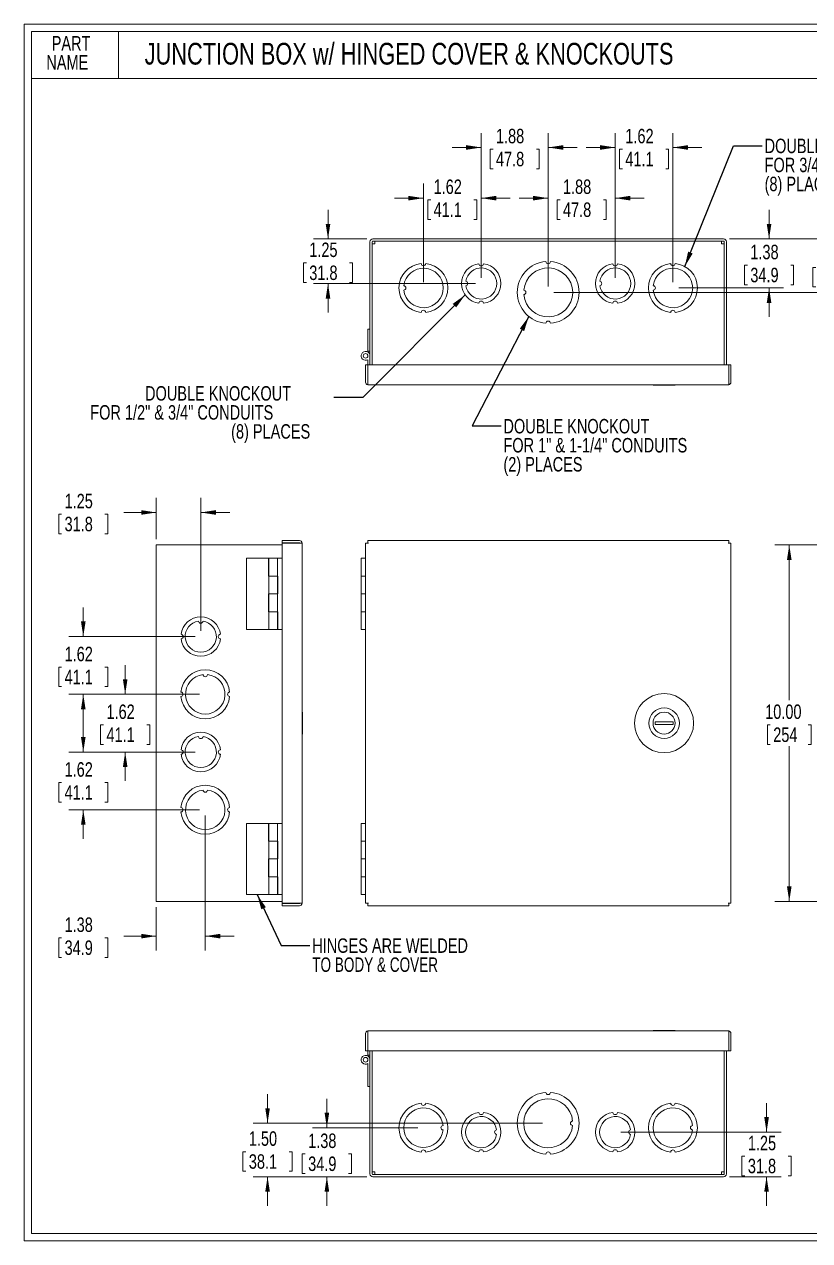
# Model space of a CAD drawing. Header units: inches. Extents: x 0.8 to 54.4, y 0.9 to 35.
# Drawn here: x 0.82 to 22.85, y 0.87 to 34.99 of the extents above; entities that cross this region are included whole.
import ezdxf

# ---------------------------------------------------------------- set-up
doc = ezdxf.new("R2010")
doc.units = ezdxf.units.IN
doc.header["$LTSCALE"] = 3.25
doc.header["$MEASUREMENT"] = 0
doc.styles.add('SLDTEXTSTYLE0', font='TXT', dxfattribs={"width": 0.75})
doc.styles.add('SLDTEXTSTYLE1', font='TXT', dxfattribs={"width": 0.7})
doc.dimstyles.new('SLDDIMSTYLE0', dxfattribs={"dimtxt": 0.40625, "dimasz": 0.4225, "dimexe": 0, "dimexo": 0.0625, "dimgap": 0.101562, "dimtad": 0, "dimtih": 1, "dimtoh": 1, "dimrnd": 1e-09, "dimzin": 12, "dimdsep": 46, "dimtxsty": 'SLDTEXTSTYLE0', "dimsah": 1, "dimcen": 0.09, "dimadec": 0, "dimazin": 0, "dimtfac": 1, "dimtofl": 0, "dimtmove": 0, "dimatfit": 3, "dimfxl": 1, "dimtolj": 1, "dimtzin": 12, "dimarcsym": 0})
doc.dimstyles.new('SLDDIMSTYLE1', dxfattribs={"dimtxt": 0.40625, "dimasz": 0.4225, "dimexe": 0, "dimexo": 0.0625, "dimgap": 0.101562, "dimtad": 0, "dimtih": 1, "dimtoh": 1, "dimrnd": 1e-09, "dimzin": 4, "dimdsep": 46, "dimtxsty": 'SLDTEXTSTYLE0', "dimsah": 1, "dimcen": 0.09, "dimadec": 0, "dimazin": 0, "dimtfac": 1, "dimtofl": 0, "dimtmove": 0, "dimatfit": 3, "dimfxl": 1, "dimtolj": 1, "dimtzin": 12, "dimarcsym": 0})
doc.dimstyles.new('SLDDIMSTYLE2', dxfattribs={"dimtxt": 0, "dimasz": 0.4225, "dimexe": 0, "dimexo": 0.0625, "dimgap": 0, "dimtad": 0, "dimtih": 1, "dimtoh": 1, "dimdec": 0, "dimrnd": 1e-09, "dimzin": 0, "dimdsep": 46, "dimtxsty": 'Standard', "dimsah": 1, "dimcen": 0.09, "dimadec": 0, "dimazin": 0, "dimtfac": 0.4225, "dimtdec": 0, "dimtofl": 0, "dimtmove": 0, "dimatfit": 3, "dimfxl": 1, "dimtolj": 1, "dimtzin": 0, "dimarcsym": 0})
doc.dimstyles.new('SLDDIMSTYLE3', dxfattribs={"dimtxt": 0.40625, "dimasz": 0.4225, "dimexe": 0, "dimexo": 0.0625, "dimgap": 0.101562, "dimtad": 0, "dimtih": 1, "dimtoh": 1, "dimrnd": 1e-09, "dimzin": 4, "dimdsep": 46, "dimtxsty": 'SLDTEXTSTYLE0', "dimsah": 1, "dimcen": 0.09, "dimadec": 0, "dimazin": 0, "dimtfac": 1, "dimtofl": 0, "dimtmove": 0, "dimatfit": 3, "dimfxl": 1, "dimtolj": 1, "dimtzin": 12, "dimarcsym": 0})

# ---------------------------------------------------------------- blocks, each defined once
blk = doc.blocks.new('SW_NOTE_1')
at = {"color": 0, "linetype": 'Continuous', "lineweight": 0, "ltscale": 3.25, "char_height": 0.4062, "attachment_point": 1, "style": 'SLDTEXTSTYLE0'}
for s, insert in [('PART', (0, 0.524)), ('NAME', (-0.151, -0.011))]:
    blk.add_mtext(s, dxfattribs=dict(at, insert=insert))
blk = doc.blocks.new('*D5')
at = {"color": 7, "linetype": 'Continuous', "lineweight": 0, "ltscale": 3.25}
for p, q in [((21.714, 28.972), (21.714, 29.784)), ((20.602, 28.972), (22.12, 28.972)), ((21.024, 28.236), (21.024, 27.688)), ((21.024, 28.236), (21.106, 28.236)), ((22.404, 28.236), (22.322, 28.236)), ((22.404, 28.236), (22.404, 27.688)), ((21.024, 27.688), (21.106, 27.688)), ((22.404, 27.688), (22.322, 27.688)), ((19.179, 27.597), (22.12, 27.597)), ((21.714, 27.597), (21.714, 26.784))]:
    blk.add_line(p, q, dxfattribs=at)
for points in [[(21.714, 28.972), (21.779, 29.394), (21.649, 29.394)], [(21.714, 27.597), (21.649, 27.174), (21.779, 27.174)]]:
    blk.add_solid(points, dxfattribs=at)
at = {"color": 7, "linetype": 'Continuous', "lineweight": 0, "ltscale": 3.25, "char_height": 0.4062, "attachment_point": 1, "style": 'SLDTEXTSTYLE0'}
for s, insert in [('1.38', (21.189, 28.808)), ('34.9', (21.189, 28.163))]:
    blk.add_mtext(s, dxfattribs=dict(at, insert=insert))
blk = doc.blocks.new('*D6')
at = {"color": 7, "linetype": 'Continuous', "lineweight": 0, "ltscale": 3.25}
for p, q in [((9.338, 28.972), (9.338, 29.784)), ((10.431, 28.972), (8.931, 28.972)), ((8.648, 28.299), (8.648, 27.751)), ((8.648, 28.299), (8.73, 28.299)), ((10.028, 28.299), (9.945, 28.299)), ((10.028, 28.299), (10.028, 27.751)), ((8.648, 27.751), (8.73, 27.751)), ((13.474, 27.722), (8.931, 27.722)), ((9.338, 27.722), (9.338, 26.909)), ((10.028, 27.751), (9.945, 27.751))]:
    blk.add_line(p, q, dxfattribs=at)
for points in [[(9.338, 28.972), (9.403, 29.394), (9.273, 29.394)], [(9.338, 27.722), (9.273, 27.299), (9.403, 27.299)]]:
    blk.add_solid(points, dxfattribs=at)
at = {"color": 7, "linetype": 'Continuous', "lineweight": 0, "ltscale": 3.25, "char_height": 0.4062, "attachment_point": 1, "style": 'SLDTEXTSTYLE0'}
for s, insert in [('1.25', (8.812, 28.871)), ('31.8', (8.812, 28.226))]:
    blk.add_mtext(s, dxfattribs=dict(at, insert=insert))
blk = doc.blocks.new('*D7')
at = {"color": 7, "linetype": 'Continuous', "lineweight": 0, "ltscale": 3.25}
for p, q in [((17.396, 27.884), (17.396, 31.944)), ((19.016, 27.759), (19.016, 31.944)), ((17.396, 31.538), (16.584, 31.538)), ((17.516, 31.489), (17.516, 30.941)), ((17.516, 31.489), (17.599, 31.489)), ((18.896, 31.489), (18.814, 31.489)), ((18.896, 31.489), (18.896, 30.941)), ((19.016, 31.538), (19.829, 31.538)), ((17.516, 30.941), (17.599, 30.941)), ((18.896, 30.941), (18.814, 30.941))]:
    blk.add_line(p, q, dxfattribs=at)
for points in [[(17.396, 31.538), (16.974, 31.603), (16.974, 31.473)], [(19.016, 31.538), (19.439, 31.473), (19.439, 31.603)]]:
    blk.add_solid(points, dxfattribs=at)
at = {"color": 7, "linetype": 'Continuous', "lineweight": 0, "ltscale": 3.25, "char_height": 0.4062, "attachment_point": 1, "style": 'SLDTEXTSTYLE0'}
for s, insert in [('1.62', (17.681, 32.061)), ('41.1', (17.681, 31.417))]:
    blk.add_mtext(s, dxfattribs=dict(at, insert=insert))
blk = doc.blocks.new('*D8')
at = {"color": 7, "linetype": 'Continuous', "lineweight": 0, "ltscale": 3.25}
for p, q in [((12.016, 27.759), (12.016, 30.523)), ((13.636, 27.884), (13.636, 30.523)), ((12.016, 30.116), (11.204, 30.116)), ((12.136, 30.068), (12.136, 29.52)), ((12.136, 30.068), (12.219, 30.068)), ((13.516, 30.068), (13.434, 30.068)), ((13.516, 30.068), (13.516, 29.52)), ((13.636, 30.116), (14.449, 30.116)), ((12.136, 29.52), (12.219, 29.52)), ((13.516, 29.52), (13.434, 29.52))]:
    blk.add_line(p, q, dxfattribs=at)
for points in [[(12.016, 30.116), (11.594, 30.181), (11.594, 30.051)], [(13.636, 30.116), (14.059, 30.051), (14.059, 30.181)]]:
    blk.add_solid(points, dxfattribs=at)
at = {"color": 7, "linetype": 'Continuous', "lineweight": 0, "ltscale": 3.25, "char_height": 0.4062, "attachment_point": 1, "style": 'SLDTEXTSTYLE0'}
for s, insert in [('1.62', (12.301, 30.64)), ('41.1', (12.301, 29.995))]:
    blk.add_mtext(s, dxfattribs=dict(at, insert=insert))
blk = doc.blocks.new('*D9')
at = {"color": 7, "linetype": 'Continuous', "lineweight": 0, "ltscale": 3.25}
for p, q in [((23.637, 28.972), (23.637, 29.784)), ((20.602, 28.972), (24.044, 28.972)), ((22.947, 28.174), (22.947, 27.626)), ((22.947, 28.174), (23.03, 28.174)), ((24.327, 28.174), (24.245, 28.174)), ((24.327, 28.174), (24.327, 27.626)), ((15.679, 27.472), (24.044, 27.472)), ((22.947, 27.626), (23.03, 27.626)), ((23.637, 27.472), (23.637, 26.659)), ((24.327, 27.626), (24.245, 27.626))]:
    blk.add_line(p, q, dxfattribs=at)
for points in [[(23.637, 28.972), (23.702, 29.394), (23.572, 29.394)], [(23.637, 27.472), (23.572, 27.049), (23.702, 27.049)]]:
    blk.add_solid(points, dxfattribs=at)
at = {"color": 7, "linetype": 'Continuous', "lineweight": 0, "ltscale": 3.25, "char_height": 0.4062, "attachment_point": 1, "style": 'SLDTEXTSTYLE0'}
for s, insert in [('1.50', (23.112, 28.746)), ('38.1', (23.112, 28.101))]:
    blk.add_mtext(s, dxfattribs=dict(at, insert=insert))
blk = doc.blocks.new('*D10')
at = {"color": 7, "linetype": 'Continuous', "lineweight": 0, "ltscale": 3.25}
for p, q in [((13.636, 27.884), (13.636, 31.944)), ((15.516, 27.634), (15.516, 31.944)), ((13.636, 31.538), (12.824, 31.538)), ((13.886, 31.489), (13.886, 30.941)), ((13.886, 31.489), (13.969, 31.489)), ((15.266, 31.489), (15.184, 31.489)), ((15.266, 31.489), (15.266, 30.941)), ((15.516, 31.538), (16.329, 31.538)), ((13.886, 30.941), (13.969, 30.941)), ((15.266, 30.941), (15.184, 30.941))]:
    blk.add_line(p, q, dxfattribs=at)
for points in [[(13.636, 31.538), (13.214, 31.603), (13.214, 31.473)], [(15.516, 31.538), (15.939, 31.473), (15.939, 31.603)]]:
    blk.add_solid(points, dxfattribs=at)
at = {"color": 7, "linetype": 'Continuous', "lineweight": 0, "ltscale": 3.25, "char_height": 0.4062, "attachment_point": 1, "style": 'SLDTEXTSTYLE0'}
for s, insert in [('1.88', (14.051, 32.061)), ('47.8', (14.051, 31.417))]:
    blk.add_mtext(s, dxfattribs=dict(at, insert=insert))
blk = doc.blocks.new('*D11')
at = {"color": 7, "linetype": 'Continuous', "lineweight": 0, "ltscale": 3.25}
for p, q in [((15.516, 27.634), (15.516, 30.523)), ((17.396, 27.884), (17.396, 30.523)), ((15.516, 30.116), (14.704, 30.116)), ((15.766, 30.068), (15.766, 29.52)), ((15.766, 30.068), (15.849, 30.068)), ((17.146, 30.068), (17.064, 30.068)), ((17.146, 30.068), (17.146, 29.52)), ((17.396, 30.116), (18.209, 30.116)), ((15.766, 29.52), (15.849, 29.52)), ((17.146, 29.52), (17.064, 29.52))]:
    blk.add_line(p, q, dxfattribs=at)
for points in [[(15.516, 30.116), (15.094, 30.181), (15.094, 30.051)], [(17.396, 30.116), (17.819, 30.051), (17.819, 30.181)]]:
    blk.add_solid(points, dxfattribs=at)
at = {"color": 7, "linetype": 'Continuous', "lineweight": 0, "ltscale": 3.25, "char_height": 0.4062, "attachment_point": 1, "style": 'SLDTEXTSTYLE0'}
for s, insert in [('1.88', (15.931, 30.64)), ('47.8', (15.931, 29.995))]:
    blk.add_mtext(s, dxfattribs=dict(at, insert=insert))
blk = doc.blocks.new('SW_NOTE_4')
at = {"color": 0, "linetype": 'Continuous', "lineweight": 0, "ltscale": 3.25, "attachment_point": 1, "style": 'SLDTEXTSTYLE0'}
for s, insert, char_height in [('DOUBLE KNOCKOUT', (0.064, 0.197), 0.40625), ('FOR 3/4" & 1" CONDUITS', (0.064, -0.337), 0.40625), ('(8) PLACES', (0.064, -0.871), 0.4062)]:
    blk.add_mtext(s, dxfattribs=dict(at, insert=insert, char_height=char_height))
blk = doc.blocks.new('SW_NOTE_5')
at = {"color": 0, "linetype": 'Continuous', "lineweight": 0, "ltscale": 3.25, "attachment_point": 1, "style": 'SLDTEXTSTYLE0'}
for s, insert, char_height in [('DOUBLE KNOCKOUT', (-5.301, 0.316), 0.40625), ('FOR 1/2" & 3/4" CONDUITS', (-6.838, -0.218), 0.40625), ('(8) PLACES', (-2.885, -0.752), 0.4062)]:
    blk.add_mtext(s, dxfattribs=dict(at, insert=insert, char_height=char_height))
blk = doc.blocks.new('SW_NOTE_6')
at = {"color": 0, "linetype": 'Continuous', "lineweight": 0, "ltscale": 3.25, "attachment_point": 1, "style": 'SLDTEXTSTYLE0'}
for s, insert, char_height in [('DOUBLE KNOCKOUT', (0.064, 0.197), 0.40625), ('FOR 1" & 1-1/4" CONDUITS', (0.064, -0.337), 0.40625), ('(2) PLACES', (0.064, -0.871), 0.4062)]:
    blk.add_mtext(s, dxfattribs=dict(at, insert=insert, char_height=char_height))
blk = doc.blocks.new('*D18')
at = {"color": 7, "linetype": 'Continuous', "lineweight": 0, "ltscale": 3.25}
for p, q in [((4.518, 20.55), (4.518, 21.704)), ((5.768, 17.98), (5.768, 21.704)), ((1.781, 21.249), (1.781, 20.701)), ((1.781, 21.249), (1.864, 21.249)), ((3.161, 21.249), (3.079, 21.249)), ((3.161, 21.249), (3.161, 20.701)), ((4.518, 21.298), (3.612, 21.298)), ((5.768, 21.298), (6.581, 21.298)), ((1.781, 20.701), (1.864, 20.701)), ((3.161, 20.701), (3.079, 20.701))]:
    blk.add_line(p, q, dxfattribs=at)
for points in [[(4.518, 21.298), (4.096, 21.363), (4.096, 21.233)], [(5.768, 21.298), (6.191, 21.233), (6.191, 21.363)]]:
    blk.add_solid(points, dxfattribs=at)
at = {"color": 7, "linetype": 'Continuous', "lineweight": 0, "ltscale": 3.25, "char_height": 0.4062, "attachment_point": 1, "style": 'SLDTEXTSTYLE0'}
for s, insert in [('1.25', (1.946, 21.821)), ('31.8', (1.946, 21.177))]:
    blk.add_mtext(s, dxfattribs=dict(at, insert=insert))
blk = doc.blocks.new('*D19')
at = {"color": 7, "linetype": 'Continuous', "lineweight": 0, "ltscale": 3.25}
for p, q in [((2.471, 14.577), (2.471, 15.39)), ((5.606, 14.577), (2.065, 14.577)), ((1.781, 13.719), (1.781, 13.171)), ((1.781, 13.719), (1.864, 13.719)), ((3.161, 13.719), (3.079, 13.719)), ((3.161, 13.719), (3.161, 13.171)), ((1.781, 13.171), (1.864, 13.171)), ((3.161, 13.171), (3.079, 13.171)), ((5.731, 12.957), (2.065, 12.957)), ((2.471, 12.957), (2.471, 12.145))]:
    blk.add_line(p, q, dxfattribs=at)
for points in [[(2.471, 14.577), (2.536, 15), (2.406, 15)], [(2.471, 12.957), (2.406, 12.535), (2.536, 12.535)]]:
    blk.add_solid(points, dxfattribs=at)
at = {"color": 7, "linetype": 'Continuous', "lineweight": 0, "ltscale": 3.25, "char_height": 0.4062, "attachment_point": 1, "style": 'SLDTEXTSTYLE0'}
for s, insert in [('1.62', (1.946, 14.291)), ('41.1', (1.946, 13.646))]:
    blk.add_mtext(s, dxfattribs=dict(at, insert=insert))
blk = doc.blocks.new('*D20')
at = {"color": 7, "linetype": 'Continuous', "lineweight": 0, "ltscale": 3.25}
for p, q in [((5.893, 12.795), (5.893, 9.006)), ((4.518, 10.225), (4.518, 9.006)), ((1.781, 9.364), (1.781, 8.816)), ((1.781, 9.364), (1.864, 9.364)), ((3.161, 9.364), (3.079, 9.364)), ((3.161, 9.364), (3.161, 8.816)), ((4.518, 9.412), (3.612, 9.412)), ((5.893, 9.412), (6.706, 9.412)), ((1.781, 8.816), (1.864, 8.816)), ((3.161, 8.816), (3.079, 8.816))]:
    blk.add_line(p, q, dxfattribs=at)
for points in [[(4.518, 9.412), (4.096, 9.477), (4.096, 9.347)], [(5.893, 9.412), (6.316, 9.347), (6.316, 9.477)]]:
    blk.add_solid(points, dxfattribs=at)
at = {"color": 7, "linetype": 'Continuous', "lineweight": 0, "ltscale": 3.25, "char_height": 0.4062, "attachment_point": 1, "style": 'SLDTEXTSTYLE0'}
for s, insert in [('1.38', (1.946, 9.936)), ('34.9', (1.946, 9.291))]:
    blk.add_mtext(s, dxfattribs=dict(at, insert=insert))
blk = doc.blocks.new('*D21')
at = {"color": 7, "linetype": 'Continuous', "lineweight": 0, "ltscale": 3.25}
for p, q in [((2.471, 17.817), (2.471, 18.63)), ((5.606, 17.817), (2.065, 17.817)), ((1.781, 16.959), (1.781, 16.411)), ((1.781, 16.959), (1.864, 16.959)), ((3.161, 16.959), (3.079, 16.959)), ((3.161, 16.959), (3.161, 16.411)), ((1.781, 16.411), (1.864, 16.411)), ((3.161, 16.411), (3.079, 16.411)), ((5.731, 16.197), (2.065, 16.197)), ((2.471, 16.197), (2.471, 15.385))]:
    blk.add_line(p, q, dxfattribs=at)
for points in [[(2.471, 17.817), (2.536, 18.24), (2.406, 18.24)], [(2.471, 16.197), (2.406, 15.775), (2.536, 15.775)]]:
    blk.add_solid(points, dxfattribs=at)
at = {"color": 7, "linetype": 'Continuous', "lineweight": 0, "ltscale": 3.25, "char_height": 0.4062, "attachment_point": 1, "style": 'SLDTEXTSTYLE0'}
for s, insert in [('1.62', (1.946, 17.531)), ('41.1', (1.946, 16.886))]:
    blk.add_mtext(s, dxfattribs=dict(at, insert=insert))
blk = doc.blocks.new('*D22')
at = {"color": 7, "linetype": 'Continuous', "lineweight": 0, "ltscale": 3.25}
for p, q in [((3.647, 16.197), (3.647, 17.01)), ((5.731, 16.197), (3.241, 16.197)), ((2.957, 15.339), (2.957, 14.791)), ((2.957, 15.339), (3.04, 15.339)), ((4.337, 15.339), (4.255, 15.339)), ((4.337, 15.339), (4.337, 14.791)), ((2.957, 14.791), (3.04, 14.791)), ((4.337, 14.791), (4.255, 14.791)), ((5.606, 14.577), (3.241, 14.577)), ((3.647, 14.577), (3.647, 13.765))]:
    blk.add_line(p, q, dxfattribs=at)
for points in [[(3.647, 16.197), (3.712, 16.62), (3.582, 16.62)], [(3.647, 14.577), (3.582, 14.155), (3.712, 14.155)]]:
    blk.add_solid(points, dxfattribs=at)
at = {"color": 7, "linetype": 'Continuous', "lineweight": 0, "ltscale": 3.25, "char_height": 0.4062, "attachment_point": 1, "style": 'SLDTEXTSTYLE0'}
for s, insert in [('1.62', (3.122, 15.911)), ('41.1', (3.122, 15.266))]:
    blk.add_mtext(s, dxfattribs=dict(at, insert=insert))
blk = doc.blocks.new('SW_NOTE_7')
at = {"color": 0, "linetype": 'Continuous', "lineweight": 0, "ltscale": 3.25, "char_height": 0.40625, "attachment_point": 1}
for s, insert, style in [('HINGES ARE WELDED', (0.064, 0.197), 'SLDTEXTSTYLE0'), ('TO BODY & COVER', (0.064, -0.337), 'SLDTEXTSTYLE1')]:
    blk.add_mtext(s, dxfattribs=dict(at, insert=insert, style=style))
blk = doc.blocks.new('*D24')
at = {"color": 7, "linetype": 'Continuous', "lineweight": 0, "ltscale": 3.25}
for p, q in [((21.644, 3.913), (21.644, 4.725)), ((17.559, 3.913), (22.05, 3.913)), ((20.954, 3.239), (20.954, 2.691)), ((20.954, 3.239), (21.037, 3.239)), ((22.334, 3.239), (22.252, 3.239)), ((22.334, 3.239), (22.334, 2.691)), ((20.602, 2.663), (22.05, 2.663)), ((20.954, 2.691), (21.037, 2.691)), ((21.644, 2.663), (21.644, 1.85)), ((22.334, 2.691), (22.252, 2.691))]:
    blk.add_line(p, q, dxfattribs=at)
for points in [[(21.644, 3.913), (21.709, 4.335), (21.579, 4.335)], [(21.644, 2.663), (21.579, 2.24), (21.709, 2.24)]]:
    blk.add_solid(points, dxfattribs=at)
at = {"color": 7, "linetype": 'Continuous', "lineweight": 0, "ltscale": 3.25, "char_height": 0.4062, "attachment_point": 1, "style": 'SLDTEXTSTYLE0'}
for s, insert in [('1.25', (21.119, 3.811)), ('31.8', (21.119, 3.167))]:
    blk.add_mtext(s, dxfattribs=dict(at, insert=insert))
blk = doc.blocks.new('*D25')
at = {"color": 7, "linetype": 'Continuous', "lineweight": 0, "ltscale": 3.25}
for p, q in [((9.306, 4.038), (9.306, 4.85)), ((11.854, 4.038), (8.899, 4.038)), ((8.616, 3.302), (8.616, 2.754)), ((8.616, 3.302), (8.698, 3.302)), ((9.996, 3.302), (9.913, 3.302)), ((9.996, 3.302), (9.996, 2.754)), ((8.616, 2.754), (8.698, 2.754)), ((9.996, 2.754), (9.913, 2.754)), ((10.431, 2.663), (8.899, 2.663)), ((9.306, 2.663), (9.306, 1.85))]:
    blk.add_line(p, q, dxfattribs=at)
for points in [[(9.306, 4.038), (9.371, 4.46), (9.241, 4.46)], [(9.306, 2.663), (9.241, 2.24), (9.371, 2.24)]]:
    blk.add_solid(points, dxfattribs=at)
at = {"color": 7, "linetype": 'Continuous', "lineweight": 0, "ltscale": 3.25, "char_height": 0.4062, "attachment_point": 1, "style": 'SLDTEXTSTYLE0'}
for s, insert in [('1.38', (8.781, 3.874)), ('34.9', (8.781, 3.229))]:
    blk.add_mtext(s, dxfattribs=dict(at, insert=insert))
blk = doc.blocks.new('*D26')
at = {"color": 7, "linetype": 'Continuous', "lineweight": 0, "ltscale": 3.25}
for p, q in [((7.642, 4.163), (7.642, 4.975)), ((15.354, 4.163), (7.235, 4.163)), ((6.952, 3.364), (6.952, 2.816)), ((6.952, 3.364), (7.034, 3.364)), ((8.332, 3.364), (8.249, 3.364)), ((8.332, 3.364), (8.332, 2.816)), ((6.952, 2.816), (7.034, 2.816)), ((8.332, 2.816), (8.249, 2.816)), ((10.431, 2.663), (7.235, 2.663)), ((7.642, 2.663), (7.642, 1.85))]:
    blk.add_line(p, q, dxfattribs=at)
for points in [[(7.642, 4.163), (7.707, 4.585), (7.577, 4.585)], [(7.642, 2.663), (7.577, 2.24), (7.707, 2.24)]]:
    blk.add_solid(points, dxfattribs=at)
at = {"color": 7, "linetype": 'Continuous', "lineweight": 0, "ltscale": 3.25, "char_height": 0.4062, "attachment_point": 1, "style": 'SLDTEXTSTYLE0'}
for s, insert in [('1.50', (7.116, 3.936)), ('38.1', (7.116, 3.292))]:
    blk.add_mtext(s, dxfattribs=dict(at, insert=insert))
blk = doc.blocks.new('*D33')
at = {"color": 7, "linetype": 'Continuous', "lineweight": 0, "ltscale": 3.25}
for p, q in [((23.141, 20.387), (21.874, 20.387)), ((22.281, 20.387), (22.281, 16.032)), ((21.666, 15.339), (21.666, 14.791)), ((21.666, 15.339), (21.748, 15.339)), ((22.896, 15.339), (22.813, 15.339)), ((22.896, 15.339), (22.896, 14.791)), ((21.666, 14.791), (21.748, 14.791)), ((22.281, 10.387), (22.281, 14.743)), ((22.896, 14.791), (22.813, 14.791)), ((23.141, 10.387), (21.874, 10.387))]:
    blk.add_line(p, q, dxfattribs=at)
for points in [[(22.281, 20.387), (22.216, 19.965), (22.346, 19.965)], [(22.281, 10.387), (22.346, 10.81), (22.216, 10.81)]]:
    blk.add_solid(points, dxfattribs=at)
at = {"color": 7, "linetype": 'Continuous', "lineweight": 0, "ltscale": 3.25, "char_height": 0.4062, "attachment_point": 1, "style": 'SLDTEXTSTYLE0'}
for s, insert in [('10.00', (21.605, 15.911)), ('254', (21.831, 15.266))]:
    blk.add_mtext(s, dxfattribs=dict(at, insert=insert))

msp = doc.modelspace()

# ---------------------------------------------------------------- linework, layer by layer
at = {"color": 7, "linetype": 'Continuous', "lineweight": 0, "ltscale": 3.25}
for p, q in [((0.8166, 34.993), (54.4416, 34.993)), ((0.8166, 34.993), (0.8166, 0.868)), ((1.0181, 34.7915), (54.2401, 34.7915)), ((1.0181, 34.7915), (1.0181, 1.0695)), ((3.4556, 34.7915), (3.4556, 33.472)), ((1.0181, 33.472), (54.2401, 33.472)), ((54.2401, 1.0695), (1.0181, 1.0695)), ((54.4416, 0.868), (0.8166, 0.868))]:
    msp.add_line(p, q, dxfattribs=at)
at = {"color": 7, "linetype": 'Continuous', "lineweight": 15, "ltscale": 3.25}
for p, q in [((10.5161, 28.8949), (10.5161, 25.4409)), ((10.5781, 28.8949), (10.5781, 25.4409)), ((10.6551, 28.8329), (10.5781, 28.8329)), ((20.4391, 28.9719), (10.5931, 28.9719)), ((20.4391, 28.9099), (10.5931, 28.9099)), ((10.6551, 28.9099), (10.6551, 28.8329)), ((20.3771, 28.9099), (20.3771, 28.8329)), ((20.3771, 28.8329), (20.4541, 28.8329)), ((20.4541, 25.4409), (20.4541, 28.8949)), ((20.5161, 25.4409), (20.5161, 28.8949)), ((10.4561, 26.4409), (10.4561, 25.8194)), ((10.4561, 26.4409), (10.5161, 26.4409)), ((10.4561, 25.8194), (10.5161, 25.8194)), ((10.4561, 25.7971), (10.4561, 25.8194)), ((10.3941, 24.9559), (10.3941, 25.4409)), ((10.3941, 25.4409), (10.4561, 25.4409)), ((10.4561, 25.4409), (10.4561, 25.5847)), ((20.5821, 25.4409), (10.4561, 25.4409)), ((10.4561, 25.4409), (10.4561, 24.9559)), ((20.5821, 24.9559), (20.5821, 25.4409)), ((20.6441, 25.4409), (20.5821, 25.4409)), ((20.6441, 25.4409), (20.6441, 24.9559)), ((10.4561, 24.8789), (10.4561, 24.9559)), ((20.5821, 24.9559), (20.5821, 24.8789)), ((10.4561, 24.8789), (10.4711, 24.8789)), ((20.5671, 24.8789), (10.4711, 24.8789)), ((19.0636, 24.8689), (18.4746, 24.8689)), ((20.5821, 24.8789), (20.5671, 24.8789)), ((8.0494, 20.5122), (8.0494, 20.4502)), ((8.0494, 20.5122), (8.5344, 20.5122)), ((10.4561, 20.4352), (10.4561, 20.5122)), ((10.4561, 20.5122), (20.5821, 20.5122)), ((20.5821, 20.5122), (20.5821, 20.4352)), ((4.5184, 20.3872), (4.5184, 10.3872)), ((4.5184, 20.3872), (4.5954, 20.3872)), ((4.5954, 20.3872), (8.0494, 20.3872)), ((8.0494, 20.4502), (8.5344, 20.4502)), ((8.0494, 20.4352), (8.0494, 10.3392)), ((8.5344, 20.4352), (8.0494, 20.4352)), ((8.5344, 20.4352), (8.6099, 20.4352)), ((8.6099, 20.4352), (8.6114, 20.4352)), ((8.6114, 20.4352), (8.6114, 10.3392)), ((10.3941, 10.3392), (10.3941, 20.4352)), ((10.3941, 20.4352), (10.4561, 20.4352)), ((10.4561, 20.4352), (10.4711, 20.4352)), ((20.5821, 20.4352), (20.5671, 20.4352)), ((20.5821, 20.4352), (20.6441, 20.4352)), ((20.6441, 10.3392), (20.6441, 20.4352)), ((7.0494, 20.0122), (7.6709, 20.0122)), ((7.0494, 20.0122), (7.0494, 18.0122)), ((7.6709, 19.5122), (7.6709, 20.0122)), ((7.6754, 20.0122), (7.6754, 19.5122)), ((7.6754, 20.0122), (7.9234, 20.0122)), ((7.9234, 19.5122), (7.9234, 20.0122)), ((8.0494, 20.0122), (7.9234, 20.0122)), ((10.2681, 20.0122), (10.2681, 19.5122)), ((10.2681, 20.0122), (10.3941, 20.0122)), ((7.6754, 19.5122), (7.6709, 19.5122)), ((7.6754, 19.5122), (7.6754, 19.0122)), ((7.6754, 19.5122), (7.9234, 19.5122)), ((7.9234, 19.0122), (7.9234, 19.5122)), ((7.9234, 19.5122), (7.9279, 19.5122)), ((7.9279, 19.5122), (7.9279, 19.0122)), ((10.2681, 19.5122), (10.2681, 19.0122)), ((10.2681, 19.5122), (10.3941, 19.5122)), ((7.6709, 18.5122), (7.6709, 19.0122)), ((7.6709, 19.0122), (7.6754, 19.0122)), ((7.6754, 19.0122), (7.6754, 18.5122)), ((7.9234, 19.0122), (7.6754, 19.0122)), ((7.9234, 18.5122), (7.9234, 19.0122)), ((7.9279, 19.0122), (7.9234, 19.0122)), ((10.2681, 19.0122), (10.2681, 18.5122)), ((10.3941, 19.0122), (10.2681, 19.0122)), ((7.6754, 18.5122), (7.6709, 18.5122)), ((7.6754, 18.5122), (7.6754, 18.0122)), ((7.6754, 18.5122), (7.9234, 18.5122)), ((7.9234, 18.0122), (7.9234, 18.5122)), ((7.9234, 18.5122), (7.9279, 18.5122)), ((7.9279, 18.5122), (7.9279, 18.0122)), ((10.2681, 18.5122), (10.2681, 18.0122)), ((10.2681, 18.5122), (10.3941, 18.5122)), ((7.0494, 18.0122), (7.6754, 18.0122)), ((7.6754, 18.0122), (7.9234, 18.0122)), ((8.0494, 18.0122), (7.9279, 18.0122)), ((10.2681, 18.0122), (10.3941, 18.0122)), ((8.6214, 15.6817), (8.6214, 15.0927)), ((18.5191, 15.4212), (19.0191, 15.4212)), ((18.5191, 15.3532), (18.5191, 15.4212)), ((19.0191, 15.4212), (19.0191, 15.3532)), ((19.0191, 15.3532), (18.5191, 15.3532)), ((7.0494, 12.5762), (7.6709, 12.5762)), ((7.0494, 12.5762), (7.0494, 10.5762)), ((7.6709, 12.0762), (7.6709, 12.5762)), ((7.6754, 12.5762), (7.6754, 12.0762)), ((7.6754, 12.5762), (7.9234, 12.5762)), ((7.9234, 12.0762), (7.9234, 12.5762)), ((8.0494, 12.5762), (7.9234, 12.5762)), ((10.2681, 12.5762), (10.2681, 12.0762)), ((10.2681, 12.5762), (10.3941, 12.5762)), ((7.6754, 12.0762), (7.6709, 12.0762)), ((7.6754, 12.0762), (7.6754, 11.5762)), ((7.6754, 12.0762), (7.9234, 12.0762)), ((7.9234, 11.5762), (7.9234, 12.0762)), ((7.9234, 12.0762), (7.9279, 12.0762)), ((7.9279, 12.0762), (7.9279, 11.5762)), ((10.2681, 12.0762), (10.2681, 11.5762)), ((10.2681, 12.0762), (10.3941, 12.0762)), ((7.6709, 11.0762), (7.6709, 11.5762)), ((7.6709, 11.5762), (7.6754, 11.5762)), ((7.6754, 11.5762), (7.6754, 11.0762)), ((7.9234, 11.5762), (7.6754, 11.5762)), ((7.9234, 11.0762), (7.9234, 11.5762)), ((7.9279, 11.5762), (7.9234, 11.5762)), ((10.2681, 11.5762), (10.2681, 11.0762)), ((10.3941, 11.5762), (10.2681, 11.5762)), ((7.6754, 11.0762), (7.6709, 11.0762)), ((7.6754, 11.0762), (7.6754, 10.5762)), ((7.6754, 11.0762), (7.9234, 11.0762)), ((7.9234, 10.5762), (7.9234, 11.0762)), ((7.9234, 11.0762), (7.9279, 11.0762)), ((7.9279, 11.0762), (7.9279, 10.5762)), ((10.2681, 11.0762), (10.2681, 10.5762)), ((10.2681, 11.0762), (10.3941, 11.0762)), ((4.5184, 10.3872), (4.5954, 10.3872)), ((4.5954, 10.3872), (8.0494, 10.3872)), ((7.0494, 10.5762), (7.6754, 10.5762)), ((7.6754, 10.5762), (7.9234, 10.5762)), ((8.0494, 10.5762), (7.9279, 10.5762)), ((8.0494, 10.3392), (8.5344, 10.3392)), ((8.0494, 10.2622), (8.0494, 10.3242)), ((8.5344, 10.3242), (8.0494, 10.3242)), ((8.5344, 10.2622), (8.0494, 10.2622)), ((8.6099, 10.3392), (8.5344, 10.3392)), ((8.6099, 10.3392), (8.6114, 10.3392)), ((10.2681, 10.5762), (10.3941, 10.5762)), ((10.4561, 10.3392), (10.3941, 10.3392)), ((10.4561, 10.3392), (10.4711, 10.3392)), ((10.4561, 10.2622), (10.4561, 10.3392)), ((10.4561, 10.2622), (20.5821, 10.2622)), ((20.5821, 10.3392), (20.5671, 10.3392)), ((20.6441, 10.3392), (20.5821, 10.3392)), ((20.5821, 10.3392), (20.5821, 10.2622)), ((10.3941, 6.1937), (10.3941, 6.6787)), ((10.4561, 6.6787), (10.4561, 6.7557)), ((10.4561, 6.7557), (10.4711, 6.7557)), ((10.4561, 6.6787), (10.4561, 6.1937)), ((10.4711, 6.7557), (20.5671, 6.7557)), ((18.4746, 6.7657), (19.0636, 6.7657)), ((20.5821, 6.7557), (20.5671, 6.7557)), ((20.5821, 6.7557), (20.5821, 6.6787)), ((20.5821, 6.1937), (20.5821, 6.6787)), ((20.6441, 6.6787), (20.6441, 6.1937)), ((10.3941, 6.1937), (10.4561, 6.1937)), ((10.4561, 6.1937), (20.5821, 6.1937)), ((10.4561, 6.1937), (10.4561, 6.0722)), ((10.5161, 2.7397), (10.5161, 6.1937)), ((10.5781, 2.7397), (10.5781, 6.1937)), ((20.4541, 6.1937), (20.4541, 2.7397)), ((20.5161, 6.1937), (20.5161, 2.7397)), ((20.6441, 6.1937), (20.5821, 6.1937)), ((10.4561, 6.0722), (10.5161, 6.0722)), ((10.4561, 6.0499), (10.4561, 6.0722)), ((10.4561, 5.1937), (10.4561, 5.8375)), ((10.4561, 5.1937), (10.5161, 5.1937)), ((10.6551, 2.8017), (10.5781, 2.8017)), ((10.6551, 2.7247), (10.6551, 2.8017)), ((20.3771, 2.8017), (20.4541, 2.8017)), ((20.3771, 2.7247), (20.3771, 2.8017)), ((20.4391, 2.7247), (10.5931, 2.7247)), ((20.4391, 2.6627), (10.5931, 2.6627))]:
    msp.add_line(p, q, dxfattribs=at)
at = {"color": 7, "linetype": 'Continuous', "lineweight": 15, "ltscale": 10.5625}
for centre, radius in [((10.3921, 25.6909), 0.064), ((18.7691, 15.3872), 0.828), ((18.7691, 15.3872), 0.428), ((18.7691, 15.3872), 0.3095), ((10.3921, 5.9437), 0.064)]:
    msp.add_circle(centre, radius, dxfattribs=at)
for centre, radius, start, end in [((10.5931, 28.8949), 0.077, 90, 180), ((10.5931, 28.8949), 0.015, 90, 180), ((20.4391, 28.8949), 0.077, 0, 90), ((20.4391, 28.8949), 0.015, 0, 90), ((15.5161, 27.4719), 0.867, 94.13121, 265.86879), ((15.5161, 28.3389), 0.0625, 182.06561, 357.93439), ((15.5161, 27.4719), 0.867, 274.13121, 85.86879), ((12.0161, 27.5969), 0.6875, 95.2105, 264.7895), ((12.0161, 27.5969), 0.5545, 186.46147, 173.53853), ((12.0161, 28.2844), 0.0625, 182.60525, 357.39475), ((12.0161, 27.5969), 0.6875, 275.2105, 84.7895), ((13.6361, 27.7219), 0.5545, 96.46147, 263.53853), ((13.6361, 27.7219), 0.4375, 188.19209, 171.80791), ((13.6361, 28.2764), 0.0625, 183.23073, 356.76927), ((13.6361, 27.7219), 0.5545, 276.46147, 83.53853), ((15.5161, 27.4719), 0.6875, 0.62505, 174.7895), ((17.3961, 27.7219), 0.5545, 96.46147, 263.53853), ((17.3961, 27.7219), 0.4375, 188.19209, 171.80791), ((17.3961, 28.2764), 0.0625, 183.23073, 356.76927), ((17.3961, 27.7219), 0.5545, 276.46147, 83.53853), ((19.0161, 27.5969), 0.6875, 95.2105, 264.7895), ((19.0161, 27.5969), 0.5545, 186.46147, 173.53853), ((19.0161, 28.2844), 0.0625, 182.60525, 357.39475), ((19.0161, 27.5969), 0.6875, 275.2105, 84.7895), ((11.4616, 27.5969), 0.0625, 273.23073, 86.76927), ((13.1986, 27.7219), 0.0625, 274.09604, 85.90396), ((16.9586, 27.7219), 0.0625, 274.09604, 85.90396), ((18.4616, 27.5969), 0.0625, 273.23073, 86.76927), ((14.8286, 27.4719), 0.0625, 272.60525, 87.39475), ((15.5161, 27.4719), 0.6875, 185.2105, 359.37495), ((16.2036, 27.4719), 0.0075, 90.31252, 269.68748), ((12.0161, 26.9094), 0.0625, 2.60525, 177.39475), ((13.6361, 27.1674), 0.0625, 3.23073, 176.76927), ((17.3961, 27.1674), 0.0625, 3.23073, 176.76927), ((19.0161, 26.9094), 0.0625, 2.60525, 177.39475), ((15.5161, 26.6049), 0.0625, 2.06561, 177.93439), ((10.3921, 25.6909), 0.124, 0, 301.07295), ((10.4711, 24.9559), 0.077, 180, 258.76666), ((20.5671, 24.9559), 0.077, 281.23334, 0), ((18.4746, 24.8839), 0.015, 199.47122, 270), ((19.0636, 24.8839), 0.015, 270, 340.52878), ((8.5344, 20.4352), 0.077, 0, 90), ((8.5344, 20.4352), 0.015, 0, 90), ((5.7684, 17.8172), 0.5545, 6.46147, 173.53853), ((5.7684, 17.8172), 0.4375, 98.19209, 81.80791), ((5.7684, 18.2547), 0.0625, 184.09604, 355.90396), ((5.2139, 17.8172), 0.0625, 273.23073, 86.76927), ((5.7684, 17.8172), 0.5545, 186.46147, 353.53853), ((6.3229, 17.8172), 0.0625, 93.23073, 266.76927), ((5.8934, 16.1972), 0.6875, 5.2105, 174.7895), ((5.8934, 16.1972), 0.5545, 96.46147, 83.53853), ((5.8934, 16.7517), 0.0625, 183.23073, 356.76927), ((5.2059, 16.1972), 0.0625, 272.60525, 87.39475), ((5.8934, 16.1972), 0.6875, 185.2105, 354.7895), ((6.5809, 16.1972), 0.0625, 92.60525, 267.39475), ((8.6064, 15.6817), 0.015, 0, 70.52878), ((5.7684, 14.5772), 0.5545, 6.46147, 173.53853), ((8.6064, 15.0927), 0.015, 289.47122, 0), ((5.7684, 14.5772), 0.4375, 98.19209, 81.80791), ((5.7684, 15.0147), 0.0625, 184.09604, 355.90396), ((5.2139, 14.5772), 0.0625, 273.23073, 86.76927), ((5.7684, 14.5772), 0.5545, 186.46147, 353.53853), ((6.3229, 14.5772), 0.0625, 93.23073, 266.76927), ((5.8934, 12.9572), 0.6875, 5.2105, 174.7895), ((5.8934, 12.9572), 0.5545, 96.46147, 83.53853), ((5.8934, 13.5117), 0.0625, 183.23073, 356.76927), ((5.2059, 12.9572), 0.0625, 272.60525, 87.39475), ((6.5809, 12.9572), 0.0625, 92.60525, 267.39475), ((5.8934, 12.9572), 0.6875, 185.2105, 354.7895), ((8.5344, 10.3392), 0.077, 270, 0), ((8.5344, 10.3392), 0.015, 270, 0), ((10.4711, 6.6787), 0.077, 101.23334, 180), ((18.4746, 6.7507), 0.015, 90, 160.52878), ((19.0636, 6.7507), 0.015, 19.47122, 90), ((20.5671, 6.6787), 0.077, 0, 78.76666), ((10.3921, 5.9437), 0.124, 0, 301.07295), ((15.5161, 4.1627), 0.867, 94.13121, 265.86879), ((15.5161, 4.1627), 0.6875, 5.2105, 179.37495), ((15.5161, 5.0297), 0.0625, 182.06561, 357.93439), ((15.5161, 4.1627), 0.867, 274.13121, 85.86879), ((12.0161, 4.0377), 0.6875, 95.2105, 264.7895), ((12.0161, 4.0377), 0.5545, 6.46147, 353.53853), ((12.0161, 4.7252), 0.0625, 182.60525, 357.39475), ((12.0161, 4.0377), 0.6875, 275.2105, 84.7895), ((13.6361, 3.9127), 0.5545, 96.46147, 263.53853), ((13.6361, 4.4672), 0.0625, 183.23073, 356.76927), ((13.6361, 3.9127), 0.5545, 276.46147, 83.53853), ((17.3961, 3.9127), 0.5545, 96.46147, 263.53853), ((17.3961, 4.4672), 0.0625, 183.23073, 356.76927), ((17.3961, 3.9127), 0.5545, 276.46147, 83.53853), ((19.0161, 4.0377), 0.6875, 95.2105, 264.7895), ((19.0161, 4.0377), 0.5545, 6.46147, 353.53853), ((19.0161, 4.7252), 0.0625, 182.60525, 357.39475), ((19.0161, 4.0377), 0.6875, 275.2105, 84.7895), ((12.5706, 4.0377), 0.0625, 93.23073, 266.76927), ((13.6361, 3.9127), 0.4375, 8.19209, 351.80791), ((14.8286, 4.1627), 0.0075, 270.31252, 89.68748), ((15.5161, 4.1627), 0.6875, 180.62505, 354.7895), ((16.2036, 4.1627), 0.0625, 92.60525, 267.39475), ((17.3961, 3.9127), 0.4375, 8.19209, 351.80791), ((19.5706, 4.0377), 0.0625, 93.23073, 266.76927), ((14.0736, 3.9127), 0.0625, 94.09604, 265.90396), ((17.8336, 3.9127), 0.0625, 94.09604, 265.90396), ((12.0161, 3.3502), 0.0625, 2.60525, 177.39475), ((13.6361, 3.3582), 0.0625, 3.23073, 176.76927), ((17.3961, 3.3582), 0.0625, 3.23073, 176.76927), ((19.0161, 3.3502), 0.0625, 2.60525, 177.39475), ((15.5161, 3.2957), 0.0625, 2.06561, 177.93439), ((10.5931, 2.7397), 0.077, 180, 270), ((10.5931, 2.7397), 0.015, 180, 270), ((20.4391, 2.7397), 0.015, 270, 0), ((20.4391, 2.7397), 0.077, 270, 0)]:
    msp.add_arc(centre, radius, start, end, dxfattribs=at)

# ---------------------------------------------------------------- block references
at = {"color": 7, "linetype": 'Continuous', "lineweight": 0, "ltscale": 3.25}
for name, p in [('SW_NOTE_1', (1.5848, 34.1405)), ('SW_NOTE_4', (21.5251, 31.5882)), ('SW_NOTE_5', (9.5048, 24.5267)), ('SW_NOTE_6', (14.1968, 23.7245)), ('SW_NOTE_7', (8.8316, 9.152))]:
    msp.add_blockref(name, p, dxfattribs=at)

# ---------------------------------------------------------------- texts
at = {"color": 7, "linetype": 'Continuous', "lineweight": 0, "ltscale": 3.25, "insert": (4.1933, 34.4732), "char_height": 0.609375, "attachment_point": 1, "style": 'SLDTEXTSTYLE0'}
msp.add_mtext('JUNCTION BOX w/ HINGED COVER & KNOCKOUTS', dxfattribs=at)

# ---------------------------------------------------------------- dimensions: what is measured, and where the dimension line sits
at = {"color": 7, "linetype": 'Continuous', "lineweight": 0, "ltscale": 3.25}
for base, p1, p2, picture, middle in [((15.5161, 31.5377), (13.6361, 27.7219), (15.5161, 27.4719), '*D10', (14.5761, 31.5377)), ((17.3961, 31.5377), (19.0161, 27.5969), (17.3961, 27.7219), '*D7', (18.2061, 31.5377)), ((13.6361, 30.1164), (12.0161, 27.5969), (13.6361, 27.7219), '*D8', (12.8261, 30.1164)), ((17.3961, 30.1164), (15.5161, 27.4719), (17.3961, 27.7219), '*D11', (16.4561, 30.1164)), ((4.5184, 21.2977), (5.7684, 17.8172), (4.5184, 20.3872), '*D18', (2.4711, 21.2977)), ((4.5183624232, 9.412200827), (5.8933624232, 12.9572381148), (4.5183624232, 10.3872381148), '*D20', (2.4711183287, 9.412200827))]:
    dim = msp.add_linear_dim(base=base, p1=p1, p2=p2, dimstyle='SLDDIMSTYLE0', dxfattribs=at)
    dim.commit()
    dim.dimension.update_dxf_attribs({"geometry": picture, "text_midpoint": middle, "dimtype": 160})
for base, p1, p2, dimstyle, picture, middle in [((9.3376, 28.9719), (13.6361, 27.7219), (10.5931, 28.9719), 'SLDDIMSTYLE0', '*D6', (9.3376, 28.3469)), ((23.6374, 28.9719), (15.5161, 27.4719), (20.4391, 28.9719), 'SLDDIMSTYLE1', '*D9', (23.6374, 28.2219)), ((21.7140747728, 28.9718905891), (19.0161045535, 27.5968905891), (20.4391045535, 28.9718905891), 'SLDDIMSTYLE0', '*D5', (21.7140747728, 28.2843905891)), ((22.2807, 10.3872), (23.3034, 20.3872), (23.3034, 10.3872), 'SLDDIMSTYLE3', '*D33', (22.2807, 15.3872)), ((2.4711, 16.1972), (5.7684, 17.8172), (5.8934, 16.1972), 'SLDDIMSTYLE0', '*D21', (2.4711, 17.0072)), ((3.6472, 14.5772), (5.8934, 16.1972), (5.7684, 14.5772), 'SLDDIMSTYLE0', '*D22', (3.6472, 15.3872)), ((2.4711, 14.5772), (5.8934, 12.9572), (5.7684, 14.5772), 'SLDDIMSTYLE0', '*D19', (2.4711, 13.7672)), ((7.6416, 2.6627), (15.5161, 4.1627), (10.5931, 2.6627), 'SLDDIMSTYLE1', '*D26', (7.6416, 3.4127)), ((9.3057427904, 2.6627042804), (12.0161045535, 4.0377042804), (10.5931045535, 2.6627042804), 'SLDDIMSTYLE0', '*D25', (9.3057427904, 3.3502042804)), ((21.6442, 2.6627), (17.3961, 3.9127), (20.4391, 2.6627), 'SLDDIMSTYLE0', '*D24', (21.6442, 3.2877))]:
    dim = msp.add_linear_dim(base=base, p1=p1, p2=p2, angle=90, dimstyle=dimstyle, dxfattribs=at)
    dim.commit()
    dim.dimension.update_dxf_attribs({"geometry": picture, "text_midpoint": middle, "dimtype": 160})

# ---------------------------------------------------------------- leaders
for points in [[(19.3495, 28.1981), (20.7126, 31.5882), (21.5251, 31.5882)], [(13.1845, 27.4001), (10.3173, 24.5267), (9.5048, 24.5267)], [(14.9737, 26.7955), (13.3843, 23.7245), (14.1968, 23.7245)], [(7.3507, 10.5762), (8.0191, 9.152), (8.8316, 9.152)]]:
    msp.add_leader(points, dimstyle='SLDDIMSTYLE2', dxfattribs=at)

doc.saveas('drawing.dxf')
